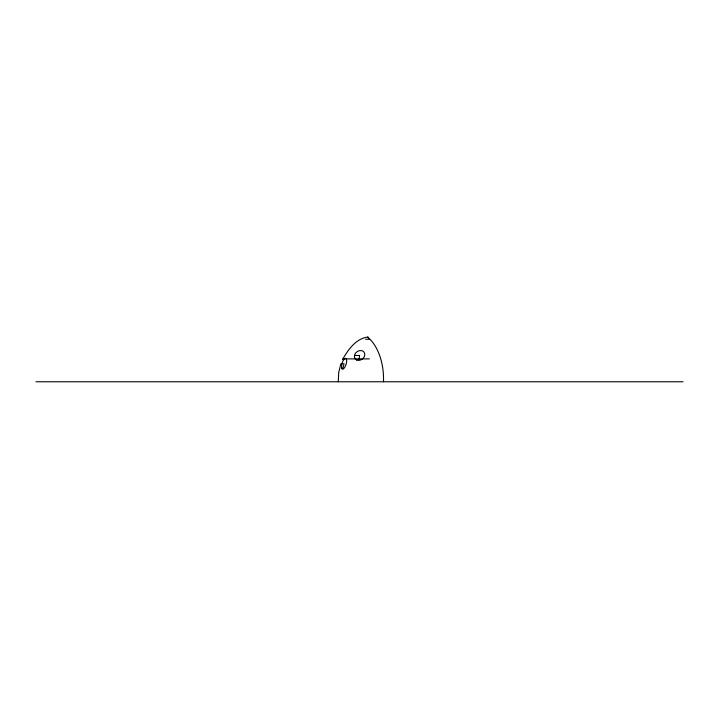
<?xml version="1.0" encoding="UTF-8"?>
<svg xmlns="http://www.w3.org/2000/svg" width="719" height="719" viewBox="0 0 719 719"><rect width="100%" height="100%" fill="white"/><g stroke="black" fill="none" stroke-linecap="round" stroke-linejoin="round"><path stroke-width="1.08" d="M383.506 381.771L383.524 377.304A46.789 28.481 -90 0 0 369.943 339.242L367.481 337.085M368.083 337.624L368.218 337.085C356.525 337.912 347.843 349.856 342.595 359.527M354.431 356.705L354.764 355.456L359.59 355.456L359.033 359.527L355.977 359.527M340.86 363.787L338.676 372.721L338.289 381.771M365.576 339.269L369.269 339.269M342.9 358.889L369.404 358.889M341.902 363.787L344.059 363.787L342.927 368.2L341.624 368.2M35.95 381.771L683.05 381.771M341.606 365.063L341.669 368.425A5.662 2.076 -72.3 0 0 345.542 365.773A5.662 2.076 -72.3 0 0 345.938 358.457A5.662 2.076 -72.3 0 0 341.929 363.652L341.606 365.063M356.615 359.949L354.871 358.35L354.395 355.968A5.545 4.539 -36.2 0 1 360.929 350.548A5.545 4.539 -36.2 0 1 364.326 356.633A5.545 4.539 -36.2 0 1 356.615 359.949"/></g></svg>
